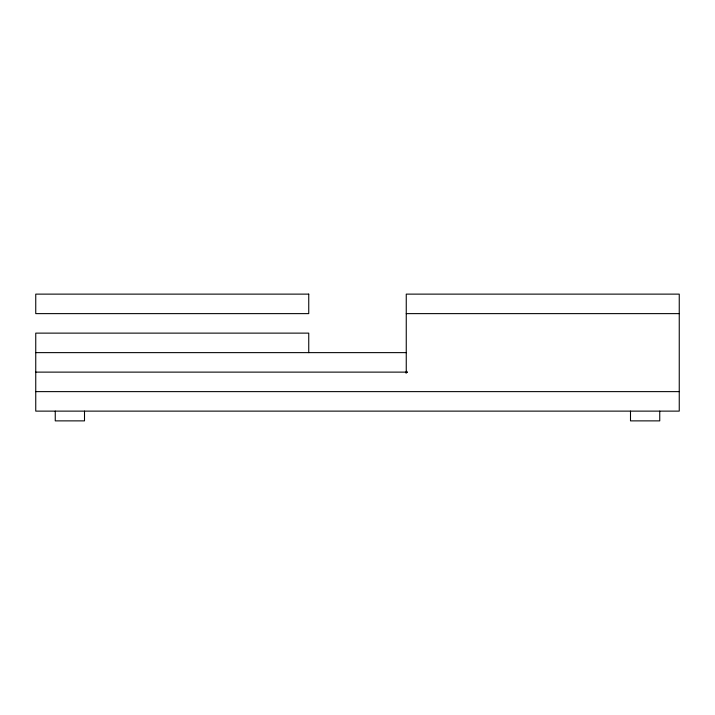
<?xml version="1.0" encoding="UTF-8"?>
<svg xmlns="http://www.w3.org/2000/svg" width="715" height="715" viewBox="0 0 715 715"><rect width="100%" height="100%" fill="white"/><g stroke="black" fill="none" stroke-linecap="round" stroke-linejoin="round"><path stroke-width="1.07" d="M406.254 371.353C408.828 373.203 403.886 372.184 406.093 372.873M406.549 371.416L407.014 372.122L406.406 372.873M406.254 313.626L679.25 313.626M35.75 352.629L406.478 352.629M35.75 372.122L407.005 372.122M35.75 391.623L679.25 391.623M659.748 411.125L659.748 420.876L630.496 420.876L630.496 411.125M406.254 372.122L406.254 294.124L679.25 294.124L679.25 411.125L35.75 411.125L35.75 333.127L308.746 333.127L308.746 352.629M84.504 411.125L84.504 420.876L55.252 420.876L55.252 411.125M308.746 294.124L35.75 294.124L35.75 313.626L308.746 313.626L308.746 294.124"/></g></svg>
